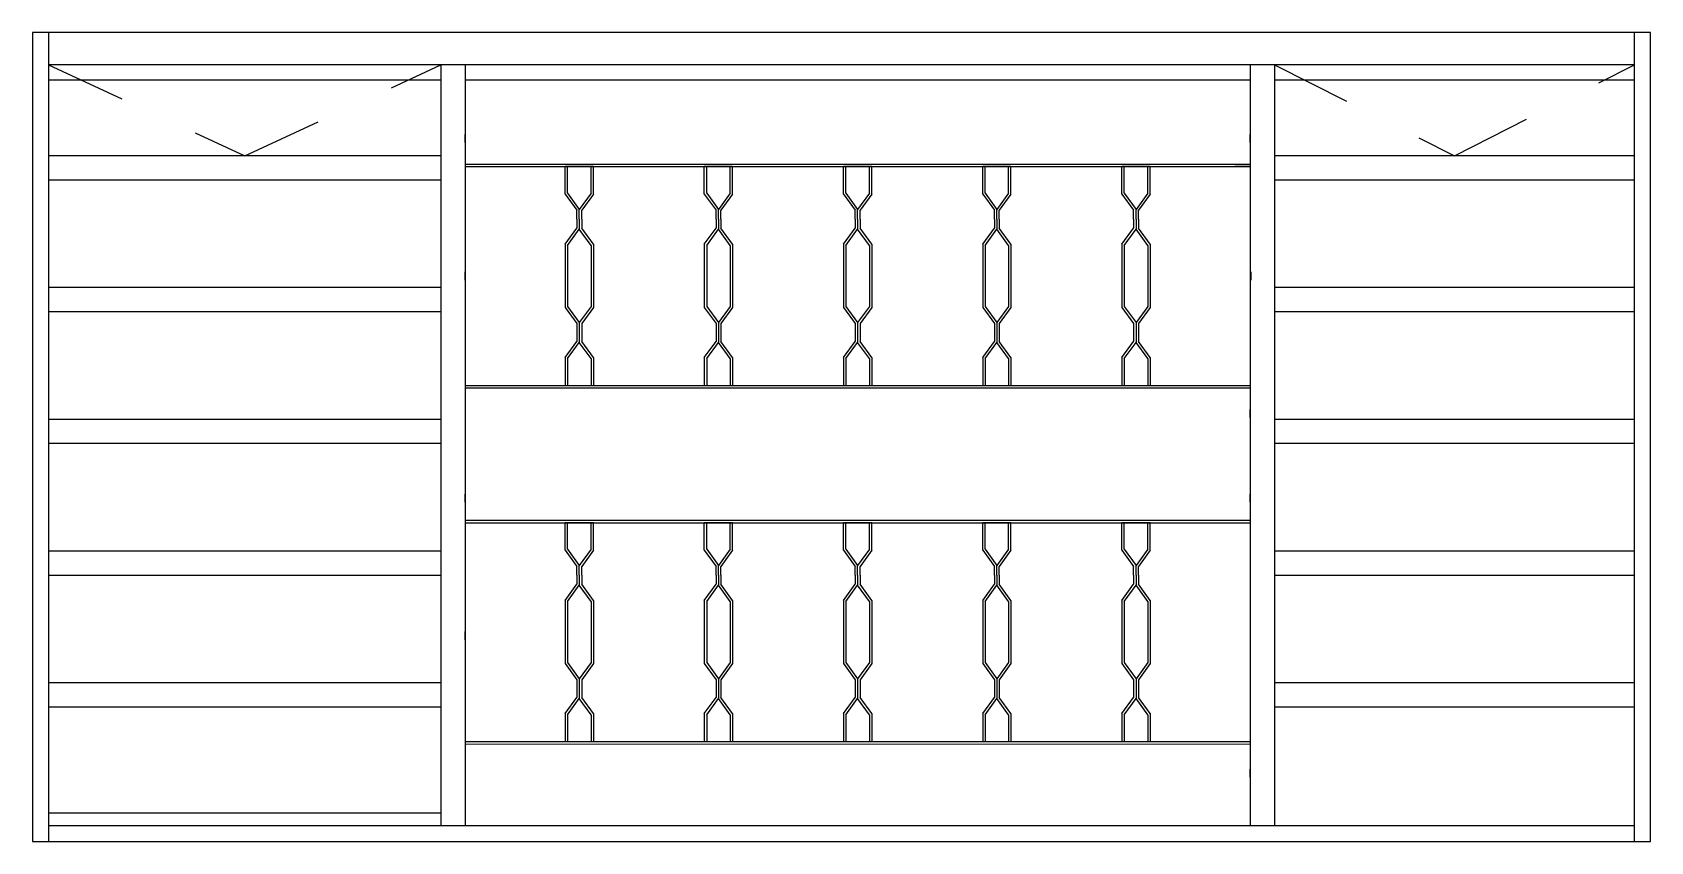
# Model space of a CAD drawing. Header units: millimetres. Extents: x 225.95 to 227.95, y 1323.33 to 1324.33.
import ezdxf

# ---------------------------------------------------------------- set-up
doc = ezdxf.new("R2010")
doc.units = ezdxf.units.MM
doc.header["$LTSCALE"] = 0.5
doc.linetypes.add('HIDDEN2', pattern=[0.1875, 0.125, -0.0625])
doc.layers.add('Gravia_Janelas', color=1, linetype='Continuous')
doc.layers.add('Gravia_Janelas_hidden2', color=1, linetype='HIDDEN2')

msp = doc.modelspace()

# ---------------------------------------------------------------- linework, layer by layer
at = {"layer": 'Gravia_Janelas', "color": 2}
for p, q in [((225.9454, 1324.3298), (225.9454, 1323.3298)), ((227.9454, 1324.3298), (225.9454, 1324.3298)), ((227.9454, 1323.3298), (227.9454, 1324.3298)), ((225.9454, 1323.3298), (227.9454, 1323.3298))]:
    msp.add_line(p, q, dxfattribs=at)
at = {"layer": 'Gravia_Janelas'}
for p, q in [((225.9654, 1324.3298), (225.9654, 1323.3298)), ((227.9254, 1323.3298), (227.9254, 1324.3298)), ((227.9254, 1324.2898), (225.9654, 1324.2898)), ((227.9254, 1324.2898), (225.9654, 1324.2898)), ((226.4504, 1324.2898), (226.4504, 1323.3498)), ((226.4804, 1324.2898), (226.4804, 1323.3498)), ((227.4504, 1324.2898), (227.4504, 1323.3498)), ((227.4804, 1324.2898), (227.4804, 1323.3498)), ((226.4504, 1324.2709), (225.9654, 1324.2709)), ((226.9954, 1324.2709), (226.4804, 1324.2709)), ((227.4504, 1324.2709), (226.9954, 1324.2709)), ((227.9254, 1324.2709), (227.4804, 1324.2709)), ((226.4804, 1324.1937), (226.4804, 1324.2037)), ((227.4502, 1324.2037), (227.4502, 1324.1937)), ((226.4504, 1324.1772), (225.9654, 1324.1772)), ((226.4804, 1324.1669), (227.4504, 1324.1669)), ((226.4804, 1324.1639), (227.4504, 1324.1639)), ((226.6389, 1324.1639), (226.6039, 1324.1639)), ((226.6039, 1324.1299), (226.6039, 1324.1639)), ((226.6069, 1324.1311), (226.6069, 1324.1639)), ((226.6359, 1324.1311), (226.6359, 1324.1639)), ((226.6389, 1324.1299), (226.6389, 1324.1639)), ((226.7759, 1324.1299), (226.7759, 1324.1639)), ((226.8109, 1324.1639), (226.7759, 1324.1639)), ((226.7789, 1324.1311), (226.7789, 1324.1639)), ((226.8079, 1324.1311), (226.8079, 1324.1639)), ((226.8109, 1324.1299), (226.8109, 1324.1639)), ((226.9479, 1324.1299), (226.9479, 1324.1639)), ((226.9829, 1324.1639), (226.9479, 1324.1639)), ((226.9509, 1324.1311), (226.9509, 1324.1639)), ((226.9799, 1324.1311), (226.9799, 1324.1639)), ((226.9829, 1324.1299), (226.9829, 1324.1639)), ((227.1199, 1324.1299), (227.1199, 1324.1639)), ((227.1549, 1324.1639), (227.1199, 1324.1639)), ((227.1229, 1324.1311), (227.1229, 1324.1639)), ((227.1519, 1324.1311), (227.1519, 1324.1639)), ((227.1549, 1324.1299), (227.1549, 1324.1639)), ((227.3269, 1324.1639), (227.2919, 1324.1639)), ((227.2919, 1324.1299), (227.2919, 1324.1639)), ((227.2949, 1324.1311), (227.2949, 1324.1639)), ((227.3239, 1324.1311), (227.3239, 1324.1639)), ((227.3269, 1324.1299), (227.3269, 1324.1639)), ((227.4504, 1324.1639), (227.4317, 1324.1639)), ((227.9254, 1324.1772), (227.4804, 1324.1772)), ((226.4504, 1324.1472), (225.9654, 1324.1472)), ((227.9254, 1324.1472), (227.4804, 1324.1472)), ((226.6039, 1324.1299), (226.6184, 1324.1099)), ((226.6069, 1324.1311), (226.6214, 1324.1111)), ((226.6359, 1324.1311), (226.6214, 1324.1111)), ((226.6389, 1324.1299), (226.6244, 1324.1099)), ((226.7759, 1324.1299), (226.7904, 1324.1099)), ((226.7789, 1324.1311), (226.7934, 1324.1111)), ((226.8079, 1324.1311), (226.7934, 1324.1111)), ((226.8109, 1324.1299), (226.7964, 1324.1099)), ((226.9479, 1324.1299), (226.9624, 1324.1099)), ((226.9509, 1324.1311), (226.9654, 1324.1111)), ((226.9799, 1324.1311), (226.9654, 1324.1111)), ((226.9829, 1324.1299), (226.9684, 1324.1099)), ((227.1199, 1324.1299), (227.1344, 1324.1099)), ((227.1229, 1324.1311), (227.1374, 1324.1111)), ((227.1519, 1324.1311), (227.1374, 1324.1111)), ((227.1549, 1324.1299), (227.1404, 1324.1099)), ((227.2919, 1324.1299), (227.3064, 1324.1099)), ((227.2949, 1324.1311), (227.3094, 1324.1111)), ((227.3239, 1324.1311), (227.3094, 1324.1111)), ((227.3269, 1324.1299), (227.3124, 1324.1099)), ((226.6184, 1324.0989), (226.6184, 1324.1099)), ((226.6214, 1324.0989), (226.6214, 1324.1111)), ((226.6214, 1324.0989), (226.6214, 1324.1111)), ((226.6244, 1324.0989), (226.6244, 1324.1099)), ((226.7904, 1324.0989), (226.7904, 1324.1099)), ((226.7934, 1324.0989), (226.7934, 1324.1111)), ((226.7934, 1324.0989), (226.7934, 1324.1111)), ((226.7964, 1324.0989), (226.7964, 1324.1099)), ((226.9624, 1324.0989), (226.9624, 1324.1099)), ((226.9654, 1324.0989), (226.9654, 1324.1111)), ((226.9654, 1324.0989), (226.9654, 1324.1111)), ((226.9684, 1324.0989), (226.9684, 1324.1099)), ((227.1344, 1324.0989), (227.1344, 1324.1099)), ((227.1374, 1324.0989), (227.1374, 1324.1111)), ((227.1374, 1324.0989), (227.1374, 1324.1111)), ((227.1404, 1324.0989), (227.1404, 1324.1099)), ((227.3064, 1324.0989), (227.3064, 1324.1099)), ((227.3094, 1324.0989), (227.3094, 1324.1111)), ((227.3094, 1324.0989), (227.3094, 1324.1111)), ((227.3124, 1324.0989), (227.3124, 1324.1099)), ((226.6039, 1324.0679), (226.6184, 1324.0879)), ((226.6069, 1324.0666), (226.6214, 1324.0866)), ((226.6184, 1324.0989), (226.6184, 1324.0879)), ((226.6214, 1324.0989), (226.6214, 1324.0866)), ((226.6214, 1324.0989), (226.6214, 1324.0866)), ((226.6359, 1324.0666), (226.6214, 1324.0866)), ((226.6244, 1324.0989), (226.6244, 1324.0879)), ((226.6389, 1324.0679), (226.6244, 1324.0879)), ((226.7759, 1324.0679), (226.7904, 1324.0879)), ((226.7789, 1324.0666), (226.7934, 1324.0866)), ((226.7904, 1324.0989), (226.7904, 1324.0879)), ((226.7934, 1324.0989), (226.7934, 1324.0866)), ((226.7934, 1324.0989), (226.7934, 1324.0866)), ((226.8079, 1324.0666), (226.7934, 1324.0866)), ((226.7964, 1324.0989), (226.7964, 1324.0879)), ((226.8109, 1324.0679), (226.7964, 1324.0879)), ((226.9479, 1324.0679), (226.9624, 1324.0879)), ((226.9509, 1324.0666), (226.9654, 1324.0866)), ((226.9624, 1324.0989), (226.9624, 1324.0879)), ((226.9654, 1324.0989), (226.9654, 1324.0866)), ((226.9654, 1324.0989), (226.9654, 1324.0866)), ((226.9799, 1324.0666), (226.9654, 1324.0866)), ((226.9684, 1324.0989), (226.9684, 1324.0879)), ((226.9829, 1324.0679), (226.9684, 1324.0879)), ((227.1199, 1324.0679), (227.1344, 1324.0879)), ((227.1229, 1324.0666), (227.1374, 1324.0866)), ((227.1344, 1324.0989), (227.1344, 1324.0879)), ((227.1374, 1324.0989), (227.1374, 1324.0866)), ((227.1374, 1324.0989), (227.1374, 1324.0866)), ((227.1519, 1324.0666), (227.1374, 1324.0866)), ((227.1404, 1324.0989), (227.1404, 1324.0879)), ((227.1549, 1324.0679), (227.1404, 1324.0879)), ((227.2919, 1324.0679), (227.3064, 1324.0879)), ((227.2949, 1324.0666), (227.3094, 1324.0866)), ((227.3064, 1324.0989), (227.3064, 1324.0879)), ((227.3094, 1324.0989), (227.3094, 1324.0866)), ((227.3094, 1324.0989), (227.3094, 1324.0866)), ((227.3239, 1324.0666), (227.3094, 1324.0866)), ((227.3124, 1324.0989), (227.3124, 1324.0879)), ((227.3269, 1324.0679), (227.3124, 1324.0879)), ((226.6039, 1324.0679), (226.6039, 1323.9899)), ((226.6069, 1324.0666), (226.6069, 1323.9911)), ((226.6359, 1324.0666), (226.6359, 1323.9911)), ((226.6389, 1324.0679), (226.6389, 1323.9899)), ((226.7759, 1324.0679), (226.7759, 1323.9899)), ((226.7789, 1324.0666), (226.7789, 1323.9911)), ((226.8079, 1324.0666), (226.8079, 1323.9911)), ((226.8109, 1324.0679), (226.8109, 1323.9899)), ((226.9479, 1324.0679), (226.9479, 1323.9899)), ((226.9509, 1324.0666), (226.9509, 1323.9911)), ((226.9799, 1324.0666), (226.9799, 1323.9911)), ((226.9829, 1324.0679), (226.9829, 1323.9899)), ((227.1199, 1324.0679), (227.1199, 1323.9899)), ((227.1229, 1324.0666), (227.1229, 1323.9911)), ((227.1519, 1324.0666), (227.1519, 1323.9911)), ((227.1549, 1324.0679), (227.1549, 1323.9899)), ((227.2919, 1324.0679), (227.2919, 1323.9899)), ((227.2949, 1324.0666), (227.2949, 1323.9911)), ((227.3239, 1324.0666), (227.3239, 1323.9911)), ((227.3269, 1324.0679), (227.3269, 1323.9899)), ((226.4804, 1324.0237), (226.4804, 1324.0337)), ((227.4513, 1324.0337), (227.4513, 1324.0237)), ((226.4504, 1324.0144), (225.9654, 1324.0144)), ((227.9254, 1324.0144), (227.4804, 1324.0144)), ((226.4504, 1323.9844), (225.9654, 1323.9844)), ((226.6039, 1323.9899), (226.6184, 1323.9699)), ((226.6069, 1323.9911), (226.6214, 1323.9711)), ((226.6359, 1323.9911), (226.6214, 1323.9711)), ((226.6389, 1323.9899), (226.6244, 1323.9699)), ((226.7759, 1323.9899), (226.7904, 1323.9699)), ((226.7789, 1323.9911), (226.7934, 1323.9711)), ((226.8079, 1323.9911), (226.7934, 1323.9711)), ((226.8109, 1323.9899), (226.7964, 1323.9699)), ((226.9479, 1323.9899), (226.9624, 1323.9699)), ((226.9509, 1323.9911), (226.9654, 1323.9711)), ((226.9799, 1323.9911), (226.9654, 1323.9711)), ((226.9829, 1323.9899), (226.9684, 1323.9699)), ((227.1199, 1323.9899), (227.1344, 1323.9699)), ((227.1229, 1323.9911), (227.1374, 1323.9711)), ((227.1519, 1323.9911), (227.1374, 1323.9711)), ((227.1549, 1323.9899), (227.1404, 1323.9699)), ((227.2919, 1323.9899), (227.3064, 1323.9699)), ((227.2949, 1323.9911), (227.3094, 1323.9711)), ((227.3239, 1323.9911), (227.3094, 1323.9711)), ((227.3269, 1323.9899), (227.3124, 1323.9699)), ((227.9254, 1323.9844), (227.4804, 1323.9844)), ((226.6184, 1323.9699), (226.6184, 1323.9589)), ((226.6214, 1323.9711), (226.6214, 1323.9589)), ((226.6214, 1323.9711), (226.6214, 1323.9589)), ((226.6244, 1323.9699), (226.6244, 1323.9589)), ((226.7904, 1323.9699), (226.7904, 1323.9589)), ((226.7934, 1323.9711), (226.7934, 1323.9589)), ((226.7934, 1323.9711), (226.7934, 1323.9589)), ((226.7964, 1323.9699), (226.7964, 1323.9589)), ((226.9624, 1323.9699), (226.9624, 1323.9589)), ((226.9654, 1323.9711), (226.9654, 1323.9589)), ((226.9654, 1323.9711), (226.9654, 1323.9589)), ((226.9684, 1323.9699), (226.9684, 1323.9589)), ((227.1344, 1323.9699), (227.1344, 1323.9589)), ((227.1374, 1323.9711), (227.1374, 1323.9589)), ((227.1374, 1323.9711), (227.1374, 1323.9589)), ((227.1404, 1323.9699), (227.1404, 1323.9589)), ((227.3064, 1323.9699), (227.3064, 1323.9589)), ((227.3094, 1323.9711), (227.3094, 1323.9589)), ((227.3094, 1323.9711), (227.3094, 1323.9589)), ((227.3124, 1323.9699), (227.3124, 1323.9589)), ((226.6039, 1323.9279), (226.6184, 1323.9479)), ((226.6069, 1323.9266), (226.6214, 1323.9466)), ((226.6184, 1323.9589), (226.6184, 1323.9479)), ((226.6214, 1323.9589), (226.6214, 1323.9466)), ((226.6214, 1323.9589), (226.6214, 1323.9466)), ((226.6359, 1323.9266), (226.6214, 1323.9466)), ((226.6244, 1323.9589), (226.6244, 1323.9479)), ((226.6389, 1323.9279), (226.6244, 1323.9479)), ((226.7759, 1323.9279), (226.7904, 1323.9479)), ((226.7789, 1323.9266), (226.7934, 1323.9466)), ((226.7904, 1323.9589), (226.7904, 1323.9479)), ((226.7934, 1323.9589), (226.7934, 1323.9466)), ((226.7934, 1323.9589), (226.7934, 1323.9466)), ((226.8079, 1323.9266), (226.7934, 1323.9466)), ((226.7964, 1323.9589), (226.7964, 1323.9479)), ((226.8109, 1323.9279), (226.7964, 1323.9479)), ((226.9479, 1323.9279), (226.9624, 1323.9479)), ((226.9509, 1323.9266), (226.9654, 1323.9466)), ((226.9624, 1323.9589), (226.9624, 1323.9479)), ((226.9654, 1323.9589), (226.9654, 1323.9466)), ((226.9654, 1323.9589), (226.9654, 1323.9466)), ((226.9799, 1323.9266), (226.9654, 1323.9466)), ((226.9684, 1323.9589), (226.9684, 1323.9479)), ((226.9829, 1323.9279), (226.9684, 1323.9479)), ((227.1199, 1323.9279), (227.1344, 1323.9479)), ((227.1229, 1323.9266), (227.1374, 1323.9466)), ((227.1344, 1323.9589), (227.1344, 1323.9479)), ((227.1374, 1323.9589), (227.1374, 1323.9466)), ((227.1374, 1323.9589), (227.1374, 1323.9466)), ((227.1519, 1323.9266), (227.1374, 1323.9466)), ((227.1404, 1323.9589), (227.1404, 1323.9479)), ((227.1549, 1323.9279), (227.1404, 1323.9479)), ((227.2919, 1323.9279), (227.3064, 1323.9479)), ((227.2949, 1323.9266), (227.3094, 1323.9466)), ((227.3064, 1323.9589), (227.3064, 1323.9479)), ((227.3094, 1323.9589), (227.3094, 1323.9466)), ((227.3094, 1323.9589), (227.3094, 1323.9466)), ((227.3239, 1323.9266), (227.3094, 1323.9466)), ((227.3124, 1323.9589), (227.3124, 1323.9479)), ((227.3269, 1323.9279), (227.3124, 1323.9479)), ((226.6039, 1323.9279), (226.6039, 1323.8939)), ((226.6069, 1323.9266), (226.6069, 1323.8939)), ((226.6359, 1323.9266), (226.6359, 1323.8939)), ((226.6389, 1323.9279), (226.6389, 1323.8939)), ((226.7759, 1323.9279), (226.7759, 1323.8939)), ((226.7789, 1323.9266), (226.7789, 1323.8939)), ((226.8079, 1323.9266), (226.8079, 1323.8939)), ((226.8109, 1323.9279), (226.8109, 1323.8939)), ((226.9479, 1323.9279), (226.9479, 1323.8939)), ((226.9509, 1323.9266), (226.9509, 1323.8939)), ((226.9799, 1323.9266), (226.9799, 1323.8939)), ((226.9829, 1323.9279), (226.9829, 1323.8939)), ((227.1199, 1323.9279), (227.1199, 1323.8939)), ((227.1229, 1323.9266), (227.1229, 1323.8939)), ((227.1519, 1323.9266), (227.1519, 1323.8939)), ((227.1549, 1323.9279), (227.1549, 1323.8939)), ((227.2919, 1323.9279), (227.2919, 1323.8939)), ((227.2949, 1323.9266), (227.2949, 1323.8939)), ((227.3239, 1323.9266), (227.3239, 1323.8939)), ((227.3269, 1323.9279), (227.3269, 1323.8939)), ((226.4804, 1323.8934), (227.4504, 1323.8935)), ((226.4804, 1323.8904), (227.4504, 1323.8905)), ((226.4804, 1323.8637), (226.4804, 1323.8537)), ((227.4502, 1323.8637), (227.4502, 1323.8537)), ((226.4504, 1323.8516), (225.9654, 1323.8516)), ((227.9254, 1323.8516), (227.4804, 1323.8516)), ((226.4504, 1323.8216), (225.9654, 1323.8216)), ((227.9254, 1323.8216), (227.4804, 1323.8216)), ((226.4804, 1323.7493), (226.4804, 1323.7593)), ((227.4502, 1323.7593), (227.4502, 1323.7493)), ((226.4804, 1323.7269), (227.4504, 1323.7269)), ((226.4804, 1323.7239), (227.4504, 1323.7239)), ((226.6389, 1323.7239), (226.6039, 1323.7239)), ((226.6039, 1323.6899), (226.6039, 1323.7239)), ((226.6069, 1323.6911), (226.6069, 1323.7239)), ((226.6359, 1323.6911), (226.6359, 1323.7239)), ((226.6389, 1323.6899), (226.6389, 1323.7239)), ((226.8109, 1323.7239), (226.7759, 1323.7239)), ((226.7759, 1323.6899), (226.7759, 1323.7239)), ((226.7789, 1323.6911), (226.7789, 1323.7239)), ((226.8079, 1323.6911), (226.8079, 1323.7239)), ((226.8109, 1323.6899), (226.8109, 1323.7239)), ((226.9829, 1323.7239), (226.9479, 1323.7239)), ((226.9479, 1323.6899), (226.9479, 1323.7239)), ((226.9509, 1323.6911), (226.9509, 1323.7239)), ((226.9799, 1323.6911), (226.9799, 1323.7239)), ((226.9829, 1323.6899), (226.9829, 1323.7239)), ((227.1549, 1323.7239), (227.1199, 1323.7239)), ((227.1199, 1323.6899), (227.1199, 1323.7239)), ((227.1229, 1323.6911), (227.1229, 1323.7239)), ((227.1519, 1323.6911), (227.1519, 1323.7239)), ((227.1549, 1323.6899), (227.1549, 1323.7239)), ((227.3269, 1323.7239), (227.2919, 1323.7239)), ((227.2919, 1323.6899), (227.2919, 1323.7239)), ((227.2949, 1323.6911), (227.2949, 1323.7239)), ((227.3239, 1323.6911), (227.3239, 1323.7239)), ((227.3269, 1323.6899), (227.3269, 1323.7239)), ((226.4504, 1323.6888), (225.9654, 1323.6888)), ((226.6039, 1323.6899), (226.6184, 1323.6699)), ((226.6069, 1323.6911), (226.6214, 1323.6711)), ((226.6359, 1323.6911), (226.6214, 1323.6711)), ((226.6389, 1323.6899), (226.6244, 1323.6699)), ((226.7759, 1323.6899), (226.7904, 1323.6699)), ((226.7789, 1323.6911), (226.7934, 1323.6711)), ((226.8079, 1323.6911), (226.7934, 1323.6711)), ((226.8109, 1323.6899), (226.7964, 1323.6699)), ((226.9479, 1323.6899), (226.9624, 1323.6699)), ((226.9509, 1323.6911), (226.9654, 1323.6711)), ((226.9799, 1323.6911), (226.9654, 1323.6711)), ((226.9829, 1323.6899), (226.9684, 1323.6699)), ((227.1199, 1323.6899), (227.1344, 1323.6699)), ((227.1229, 1323.6911), (227.1374, 1323.6711)), ((227.1519, 1323.6911), (227.1374, 1323.6711)), ((227.1549, 1323.6899), (227.1404, 1323.6699)), ((227.2919, 1323.6899), (227.3064, 1323.6699)), ((227.2949, 1323.6911), (227.3094, 1323.6711)), ((227.3239, 1323.6911), (227.3094, 1323.6711)), ((227.3269, 1323.6899), (227.3124, 1323.6699)), ((227.9254, 1323.6888), (227.4804, 1323.6888)), ((226.6184, 1323.6589), (226.6184, 1323.6699)), ((226.6214, 1323.6589), (226.6214, 1323.6711)), ((226.6214, 1323.6589), (226.6214, 1323.6711)), ((226.6244, 1323.6589), (226.6244, 1323.6699)), ((226.7904, 1323.6589), (226.7904, 1323.6699)), ((226.7934, 1323.6589), (226.7934, 1323.6711)), ((226.7934, 1323.6589), (226.7934, 1323.6711)), ((226.7964, 1323.6589), (226.7964, 1323.6699)), ((226.9624, 1323.6589), (226.9624, 1323.6699)), ((226.9654, 1323.6589), (226.9654, 1323.6711)), ((226.9654, 1323.6589), (226.9654, 1323.6711)), ((226.9684, 1323.6589), (226.9684, 1323.6699)), ((227.1344, 1323.6589), (227.1344, 1323.6699)), ((227.1374, 1323.6589), (227.1374, 1323.6711)), ((227.1374, 1323.6589), (227.1374, 1323.6711)), ((227.1404, 1323.6589), (227.1404, 1323.6699)), ((227.3064, 1323.6589), (227.3064, 1323.6699)), ((227.3094, 1323.6589), (227.3094, 1323.6711)), ((227.3094, 1323.6589), (227.3094, 1323.6711)), ((227.3124, 1323.6589), (227.3124, 1323.6699)), ((226.4504, 1323.6588), (225.9654, 1323.6588)), ((226.6039, 1323.6279), (226.6184, 1323.6479)), ((226.6069, 1323.6266), (226.6214, 1323.6466)), ((226.6184, 1323.6589), (226.6184, 1323.6479)), ((226.6214, 1323.6589), (226.6214, 1323.6466)), ((226.6214, 1323.6589), (226.6214, 1323.6466)), ((226.6359, 1323.6266), (226.6214, 1323.6466)), ((226.6244, 1323.6589), (226.6244, 1323.6479)), ((226.6389, 1323.6279), (226.6244, 1323.6479)), ((226.7759, 1323.6279), (226.7904, 1323.6479)), ((226.7789, 1323.6266), (226.7934, 1323.6466)), ((226.7904, 1323.6589), (226.7904, 1323.6479)), ((226.7934, 1323.6589), (226.7934, 1323.6466)), ((226.7934, 1323.6589), (226.7934, 1323.6466)), ((226.8079, 1323.6266), (226.7934, 1323.6466)), ((226.7964, 1323.6589), (226.7964, 1323.6479)), ((226.8109, 1323.6279), (226.7964, 1323.6479)), ((226.9479, 1323.6279), (226.9624, 1323.6479)), ((226.9509, 1323.6266), (226.9654, 1323.6466)), ((226.9624, 1323.6589), (226.9624, 1323.6479)), ((226.9654, 1323.6589), (226.9654, 1323.6466)), ((226.9654, 1323.6589), (226.9654, 1323.6466)), ((226.9799, 1323.6266), (226.9654, 1323.6466)), ((226.9684, 1323.6589), (226.9684, 1323.6479)), ((226.9829, 1323.6279), (226.9684, 1323.6479)), ((227.1199, 1323.6279), (227.1344, 1323.6479)), ((227.1229, 1323.6266), (227.1374, 1323.6466)), ((227.1344, 1323.6589), (227.1344, 1323.6479)), ((227.1374, 1323.6589), (227.1374, 1323.6466)), ((227.1374, 1323.6589), (227.1374, 1323.6466)), ((227.1519, 1323.6266), (227.1374, 1323.6466)), ((227.1404, 1323.6589), (227.1404, 1323.6479)), ((227.1549, 1323.6279), (227.1404, 1323.6479)), ((227.2919, 1323.6279), (227.3064, 1323.6479)), ((227.2949, 1323.6266), (227.3094, 1323.6466)), ((227.3064, 1323.6589), (227.3064, 1323.6479)), ((227.3094, 1323.6589), (227.3094, 1323.6466)), ((227.3094, 1323.6589), (227.3094, 1323.6466)), ((227.3239, 1323.6266), (227.3094, 1323.6466)), ((227.3124, 1323.6589), (227.3124, 1323.6479)), ((227.3269, 1323.6279), (227.3124, 1323.6479)), ((227.9254, 1323.6588), (227.4804, 1323.6588)), ((226.6039, 1323.6279), (226.6039, 1323.5499)), ((226.6069, 1323.6266), (226.6069, 1323.5511)), ((226.6359, 1323.6266), (226.6359, 1323.5511)), ((226.6389, 1323.6279), (226.6389, 1323.5499)), ((226.7759, 1323.6279), (226.7759, 1323.5499)), ((226.7789, 1323.6266), (226.7789, 1323.5511)), ((226.8079, 1323.6266), (226.8079, 1323.5511)), ((226.8109, 1323.6279), (226.8109, 1323.5499)), ((226.9479, 1323.6279), (226.9479, 1323.5499)), ((226.9509, 1323.6266), (226.9509, 1323.5511)), ((226.9799, 1323.6266), (226.9799, 1323.5511)), ((226.9829, 1323.6279), (226.9829, 1323.5499)), ((227.1199, 1323.6279), (227.1199, 1323.5499)), ((227.1229, 1323.6266), (227.1229, 1323.5511)), ((227.1519, 1323.6266), (227.1519, 1323.5511)), ((227.1549, 1323.6279), (227.1549, 1323.5499)), ((227.2919, 1323.6279), (227.2919, 1323.5499)), ((227.2949, 1323.6266), (227.2949, 1323.5511)), ((227.3239, 1323.6266), (227.3239, 1323.5511)), ((227.3269, 1323.6279), (227.3269, 1323.5499)), ((226.4804, 1323.5793), (226.4804, 1323.5893)), ((226.6039, 1323.5499), (226.6184, 1323.5299)), ((226.6069, 1323.5511), (226.6214, 1323.5311)), ((226.6359, 1323.5511), (226.6214, 1323.5311)), ((226.6389, 1323.5499), (226.6244, 1323.5299)), ((226.7759, 1323.5499), (226.7904, 1323.5299)), ((226.7789, 1323.5511), (226.7934, 1323.5311)), ((226.8079, 1323.5511), (226.7934, 1323.5311)), ((226.8109, 1323.5499), (226.7964, 1323.5299)), ((226.9479, 1323.5499), (226.9624, 1323.5299)), ((226.9509, 1323.5511), (226.9654, 1323.5311)), ((226.9799, 1323.5511), (226.9654, 1323.5311)), ((226.9829, 1323.5499), (226.9684, 1323.5299)), ((227.1199, 1323.5499), (227.1344, 1323.5299)), ((227.1229, 1323.5511), (227.1374, 1323.5311)), ((227.1519, 1323.5511), (227.1374, 1323.5311)), ((227.1549, 1323.5499), (227.1404, 1323.5299)), ((227.2919, 1323.5499), (227.3064, 1323.5299)), ((227.2949, 1323.5511), (227.3094, 1323.5311)), ((227.3239, 1323.5511), (227.3094, 1323.5311)), ((227.3269, 1323.5499), (227.3124, 1323.5299)), ((226.4504, 1323.526), (225.9654, 1323.526)), ((226.6184, 1323.5299), (226.6184, 1323.5189)), ((226.6214, 1323.5311), (226.6214, 1323.5189)), ((226.6214, 1323.5311), (226.6214, 1323.5189)), ((226.6244, 1323.5299), (226.6244, 1323.5189)), ((226.7904, 1323.5299), (226.7904, 1323.5189)), ((226.7934, 1323.5311), (226.7934, 1323.5189)), ((226.7934, 1323.5311), (226.7934, 1323.5189)), ((226.7964, 1323.5299), (226.7964, 1323.5189)), ((226.9624, 1323.5299), (226.9624, 1323.5189)), ((226.9654, 1323.5311), (226.9654, 1323.5189)), ((226.9654, 1323.5311), (226.9654, 1323.5189)), ((226.9684, 1323.5299), (226.9684, 1323.5189)), ((227.1344, 1323.5299), (227.1344, 1323.5189)), ((227.1374, 1323.5311), (227.1374, 1323.5189)), ((227.1374, 1323.5311), (227.1374, 1323.5189)), ((227.1404, 1323.5299), (227.1404, 1323.5189)), ((227.3064, 1323.5299), (227.3064, 1323.5189)), ((227.3094, 1323.5311), (227.3094, 1323.5189)), ((227.3094, 1323.5311), (227.3094, 1323.5189)), ((227.3124, 1323.5299), (227.3124, 1323.5189)), ((227.9254, 1323.526), (227.4804, 1323.526)), ((226.6039, 1323.4879), (226.6184, 1323.5079)), ((226.6069, 1323.4866), (226.6214, 1323.5066)), ((226.6184, 1323.5189), (226.6184, 1323.5079)), ((226.6214, 1323.5189), (226.6214, 1323.5066)), ((226.6214, 1323.5189), (226.6214, 1323.5066)), ((226.6359, 1323.4866), (226.6214, 1323.5066)), ((226.6244, 1323.5189), (226.6244, 1323.5079)), ((226.6389, 1323.4879), (226.6244, 1323.5079)), ((226.7759, 1323.4879), (226.7904, 1323.5079)), ((226.7789, 1323.4866), (226.7934, 1323.5066)), ((226.7904, 1323.5189), (226.7904, 1323.5079)), ((226.7934, 1323.5189), (226.7934, 1323.5066)), ((226.7934, 1323.5189), (226.7934, 1323.5066)), ((226.8079, 1323.4866), (226.7934, 1323.5066)), ((226.7964, 1323.5189), (226.7964, 1323.5079)), ((226.8109, 1323.4879), (226.7964, 1323.5079)), ((226.9479, 1323.4879), (226.9624, 1323.5079)), ((226.9509, 1323.4866), (226.9654, 1323.5066)), ((226.9624, 1323.5189), (226.9624, 1323.5079)), ((226.9654, 1323.5189), (226.9654, 1323.5066)), ((226.9654, 1323.5189), (226.9654, 1323.5066)), ((226.9799, 1323.4866), (226.9654, 1323.5066)), ((226.9684, 1323.5189), (226.9684, 1323.5079)), ((226.9829, 1323.4879), (226.9684, 1323.5079)), ((227.1199, 1323.4879), (227.1344, 1323.5079)), ((227.1229, 1323.4866), (227.1374, 1323.5066)), ((227.1344, 1323.5189), (227.1344, 1323.5079)), ((227.1374, 1323.5189), (227.1374, 1323.5066)), ((227.1374, 1323.5189), (227.1374, 1323.5066)), ((227.1519, 1323.4866), (227.1374, 1323.5066)), ((227.1404, 1323.5189), (227.1404, 1323.5079)), ((227.1549, 1323.4879), (227.1404, 1323.5079)), ((227.2919, 1323.4879), (227.3064, 1323.5079)), ((227.2949, 1323.4866), (227.3094, 1323.5066)), ((227.3064, 1323.5189), (227.3064, 1323.5079)), ((227.3094, 1323.5189), (227.3094, 1323.5066)), ((227.3094, 1323.5189), (227.3094, 1323.5066)), ((227.3239, 1323.4866), (227.3094, 1323.5066)), ((227.3124, 1323.5189), (227.3124, 1323.5079)), ((227.3269, 1323.4879), (227.3124, 1323.5079)), ((226.4504, 1323.496), (225.9654, 1323.496)), ((226.6039, 1323.4879), (226.6039, 1323.4539)), ((226.6069, 1323.4866), (226.6069, 1323.4539)), ((226.6359, 1323.4866), (226.6359, 1323.4539)), ((226.6389, 1323.4879), (226.6389, 1323.4539)), ((226.7759, 1323.4879), (226.7759, 1323.4539)), ((226.7789, 1323.4866), (226.7789, 1323.4539)), ((226.8079, 1323.4866), (226.8079, 1323.4539)), ((226.8109, 1323.4879), (226.8109, 1323.4539)), ((226.9479, 1323.4879), (226.9479, 1323.4539)), ((226.9509, 1323.4866), (226.9509, 1323.4539)), ((226.9799, 1323.4866), (226.9799, 1323.4539)), ((226.9829, 1323.4879), (226.9829, 1323.4539)), ((227.1199, 1323.4879), (227.1199, 1323.4539)), ((227.1229, 1323.4866), (227.1229, 1323.4539)), ((227.1519, 1323.4866), (227.1519, 1323.4539)), ((227.1549, 1323.4879), (227.1549, 1323.4539)), ((227.2919, 1323.4879), (227.2919, 1323.4539)), ((227.2949, 1323.4866), (227.2949, 1323.4539)), ((227.3239, 1323.4866), (227.3239, 1323.4539)), ((227.3269, 1323.4879), (227.3269, 1323.4539)), ((227.9254, 1323.496), (227.4804, 1323.496)), ((226.4804, 1323.4534), (227.4504, 1323.4535)), ((226.4804, 1323.4504), (227.4504, 1323.4505)), ((226.4804, 1323.4193), (226.4804, 1323.4093)), ((227.4502, 1323.4193), (227.4502, 1323.4093)), ((226.4504, 1323.3648), (225.9654, 1323.3648)), ((225.9654, 1323.3498), (227.9254, 1323.3498))]:
    msp.add_line(p, q, dxfattribs=at)
at = {"layer": 'Gravia_Janelas_hidden2'}
for p, q in [((225.9654, 1324.2898), (226.2079, 1324.1772)), ((226.2079, 1324.1772), (226.4504, 1324.2898)), ((227.4804, 1324.2898), (227.7029, 1324.1772)), ((227.7029, 1324.1772), (227.9254, 1324.2898))]:
    msp.add_line(p, q, dxfattribs=at)

doc.saveas('drawing.dxf')
